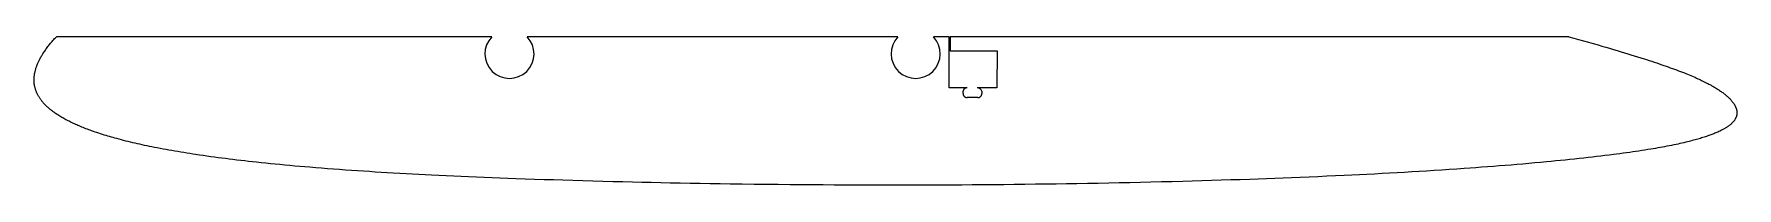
# Model space of a CAD drawing. Header units: millimetres. Extents: x 17 to 579, y 194 to 242.
import ezdxf

# ---------------------------------------------------------------- set-up
doc = ezdxf.new("R2010")
doc.units = ezdxf.units.MM
doc.layers.get('0').update_dxf_attribs({"true_color": 0xffffff})
doc.layers.add('Geometries', color=7, linetype='Continuous', true_color=0xffffff)

msp = doc.modelspace()

# ---------------------------------------------------------------- linework, layer by layer
msp.add_line((328.13, 225.58), (328.13, 225.58))
at = {"layer": 'Geometries', "linetype": 'Continuous', "lineweight": 0}
for p, q in [((168.02, 242.38), (24.41, 242.38)), ((302.02, 242.38), (179.72, 242.38)), ((318.96, 242.38), (313.72, 242.38)), ((318.96, 237.78), (318.96, 242.38)), ((319.22, 242.38), (319.22, 237.78)), ((523.34, 242.38), (319.22, 242.38)), ((318.94, 225.58), (318.96, 237.78)), ((319.22, 237.78), (334.7, 237.78)), ((334.7, 237.78), (334.68, 225.58)), ((324.83, 225.58), (318.94, 225.58)), ((334.68, 225.58), (328.13, 225.58)), ((323.49, 223.71), (323.5, 224.3)), ((328.38, 222.38), (324.82, 222.38)), ((329.71, 224.44), (329.71, 223.67))]:
    msp.add_line(p, q, dxfattribs=at)
at = {"layer": 'Geometries', "linetype": 'Continuous', "lineweight": 0, "flags": 128}
for points in [[(17.52, 231.52), (17.59, 231.77), (17.66, 232.01), (17.74, 232.25), (17.82, 232.5), (17.91, 232.74), (18, 232.97), (18.09, 233.2), (18.18, 233.43), (18.28, 233.67), (18.38, 233.9), (18.49, 234.13), (18.6, 234.36), (18.71, 234.59), (18.83, 234.82), (18.94, 235.05), (19.06, 235.28), (19.21, 235.54), (19.35, 235.8), (19.5, 236.06), (19.66, 236.31), (19.81, 236.57), (19.97, 236.82), (20.16, 237.12), (20.36, 237.41), (20.56, 237.7), (20.76, 237.99), (20.97, 238.28), (21.18, 238.57), (21.39, 238.86), (21.61, 239.14), (21.83, 239.43), (22.05, 239.7), (22.27, 239.97), (22.5, 240.25), (22.72, 240.51), (23, 240.83), (23.27, 241.15), (23.55, 241.46), (23.83, 241.77), (24.12, 242.07), (24.41, 242.38)], [(523.34, 242.38), (524.95, 241.94), (526.57, 241.49), (528.18, 241.05), (529.8, 240.6), (531.41, 240.14), (533.02, 239.69), (534.28, 239.32), (535.55, 238.96), (536.81, 238.59), (538.07, 238.22), (539.34, 237.85), (540.6, 237.47), (541.68, 237.15), (542.76, 236.82), (543.84, 236.49), (544.91, 236.16), (545.99, 235.82), (547.07, 235.48), (548.14, 235.14), (548.99, 234.87), (549.83, 234.6), (550.67, 234.32), (551.51, 234.05), (552.35, 233.77), (553.19, 233.48), (554.03, 233.2), (554.73, 232.96), (555.43, 232.71), (556.12, 232.47), (556.82, 232.22), (557.51, 231.97), (558.2, 231.72), (558.85, 231.48), (559.5, 231.23), (560.15, 230.99), (560.8, 230.74), (561.45, 230.48), (561.98, 230.27), (562.52, 230.05), (563.06, 229.83), (563.59, 229.61), (564.13, 229.38), (564.66, 229.16), (565.08, 228.97), (565.49, 228.79), (565.91, 228.6), (566.32, 228.42), (566.74, 228.23), (567.15, 228.03), (567.59, 227.82), (568.02, 227.61), (568.46, 227.39), (568.89, 227.17), (569.23, 227), (569.57, 226.82), (569.9, 226.64), (570.24, 226.45), (570.54, 226.29), (570.83, 226.12), (571.13, 225.95), (571.42, 225.77), (571.72, 225.6), (572.01, 225.42), (572.3, 225.24), (572.58, 225.05), (572.84, 224.89), (573.09, 224.72), (573.35, 224.54), (573.6, 224.37), (573.84, 224.19), (574.09, 224.01), (574.33, 223.83), (574.57, 223.65), (574.8, 223.46), (574.99, 223.31), (575.17, 223.16), (575.36, 223), (575.54, 222.85), (575.72, 222.69), (575.89, 222.53), (576.06, 222.36), (576.23, 222.2), (576.4, 222.03)], [(577.02, 213.83), (576.88, 213.7), (576.73, 213.57), (576.58, 213.44), (576.43, 213.32), (576.28, 213.2), (576.13, 213.08), (575.97, 212.97), (575.81, 212.85), (575.65, 212.74), (575.48, 212.63), (575.3, 212.52), (575.13, 212.41), (574.96, 212.3), (574.78, 212.2), (574.57, 212.08), (574.36, 211.96), (574.14, 211.84), (573.92, 211.73), (573.7, 211.61), (573.42, 211.47), (573.13, 211.33), (572.84, 211.2), (572.5, 211.05), (572.17, 210.9), (571.84, 210.76), (571.5, 210.62), (571.16, 210.48), (570.83, 210.35), (570.5, 210.22), (570.18, 210.1), (569.86, 209.99), (569.54, 209.87), (569.21, 209.76), (568.8, 209.62), (568.39, 209.48), (567.97, 209.35), (567.56, 209.22), (567.14, 209.09), (566.73, 208.96), (566.32, 208.84), (565.9, 208.72), (565.49, 208.61), (565, 208.47), (564.51, 208.34), (564.01, 208.21), (563.52, 208.08), (563.02, 207.96), (562.53, 207.84), (561.89, 207.68), (561.26, 207.54), (560.63, 207.39), (559.99, 207.25), (559.36, 207.11), (558.72, 206.97), (557.97, 206.82), (557.22, 206.66), (556.47, 206.52), (555.72, 206.37), (554.95, 206.22), (554.19, 206.08), (553.42, 205.94), (552.65, 205.81), (551.88, 205.67), (551.11, 205.54), (550.34, 205.41), (549.35, 205.25), (548.37, 205.09), (547.39, 204.94), (546.41, 204.79), (545.42, 204.64), (544.44, 204.5), (543.45, 204.36), (542.37, 204.21), (541.29, 204.06), (540.2, 203.91), (539.12, 203.77), (538.03, 203.63), (536.65, 203.45), (535.26, 203.28), (533.88, 203.12), (532.49, 202.95), (531.11, 202.79), (529.72, 202.63), (528.33, 202.48), (526.79, 202.31), (525.24, 202.15), (523.7, 201.99), (522.15, 201.83), (520.6, 201.67), (519.06, 201.52), (517.51, 201.37), (515.96, 201.22), (514.02, 201.04), (512.07, 200.87), (510.13, 200.69), (508.18, 200.53), (506.23, 200.36), (504.29, 200.2), (502.34, 200.04), (500.39, 199.89), (498.44, 199.74), (496.5, 199.59), (494.58, 199.44), (492.67, 199.3), (490.76, 199.17), (488.84, 199.03), (486.36, 198.86), (483.88, 198.69), (481.4, 198.53), (478.92, 198.37), (476.44, 198.22), (474, 198.07), (471.56, 197.93), (469.12, 197.78), (466.68, 197.65), (464.2, 197.51), (461.71, 197.37), (459.22, 197.24), (456.73, 197.11), (454.24, 196.99), (451.75, 196.87), (449.26, 196.75), (446.36, 196.61), (443.46, 196.48), (440.55, 196.35), (437.65, 196.23), (434.74, 196.11), (431.84, 195.99), (429.1, 195.88), (426.36, 195.78), (423.62, 195.68), (420.88, 195.58), (418.14, 195.48), (414.97, 195.37), (411.8, 195.27), (408.63, 195.17), (405.46, 195.07), (402.29, 194.98), (399.12, 194.88), (395.95, 194.8), (392.46, 194.71), (388.98, 194.62), (385.49, 194.53), (382, 194.45), (378.51, 194.37), (375.03, 194.3), (371.54, 194.23), (368.05, 194.17), (364.56, 194.1), (361.07, 194.04), (357.65, 193.99), (354.22, 193.94), (350.8, 193.89), (347.37, 193.85), (343.88, 193.8), (340.39, 193.77), (336.9, 193.73), (333.42, 193.7), (329.93, 193.67), (326.5, 193.64), (323.08, 193.62), (319.65, 193.6), (316.22, 193.59), (312.14, 193.57), (308.06, 193.56), (303.99, 193.56), (299.91, 193.56), (295.83, 193.56), (291.75, 193.57), (288.14, 193.58), (284.54, 193.59), (280.94, 193.61), (277.33, 193.63), (273.73, 193.65), (270.13, 193.68), (266.52, 193.71), (262.56, 193.75), (258.59, 193.79), (254.63, 193.84), (250.67, 193.89), (246.7, 193.94), (243.4, 193.99), (240.09, 194.04), (236.79, 194.1), (233.49, 194.16), (230.19, 194.22), (226.88, 194.28), (223.77, 194.34), (220.65, 194.41), (217.54, 194.48), (214.43, 194.55), (211.31, 194.63), (208.01, 194.71), (204.71, 194.8), (201.4, 194.89), (198.1, 194.98), (194.8, 195.07), (191.5, 195.17), (188.38, 195.27), (185.27, 195.37), (182.16, 195.48), (179.04, 195.58), (175.93, 195.69), (173.34, 195.79), (170.74, 195.89), (168.15, 195.99), (165.56, 196.09), (162.96, 196.2), (160.37, 196.3), (157.92, 196.41), (155.48, 196.52), (153.03, 196.63), (150.59, 196.75), (148.15, 196.87), (146.05, 196.97), (143.95, 197.08), (141.85, 197.19), (139.75, 197.3), (137.65, 197.42), (135.55, 197.54), (133.57, 197.65), (131.59, 197.77), (129.61, 197.89), (127.64, 198.02), (125.66, 198.15), (123.68, 198.28), (121.7, 198.41), (119.72, 198.55), (117.75, 198.69), (115.77, 198.84), (113.83, 198.98), (111.89, 199.13), (109.95, 199.29), (108.01, 199.45), (106.36, 199.58), (104.72, 199.72), (103.07, 199.87), (101.43, 200.02), (99.78, 200.17), (98.14, 200.32), (96.59, 200.47), (95.04, 200.63), (93.49, 200.78), (91.94, 200.95), (90.39, 201.11), (89.1, 201.25), (87.81, 201.39), (86.52, 201.54), (85.23, 201.69), (83.94, 201.84), (82.65, 201.99), (81.44, 202.14), (80.22, 202.3), (79.01, 202.45), (77.8, 202.61), (76.58, 202.77), (75.33, 202.94), (74.08, 203.12), (72.83, 203.29), (71.59, 203.48), (70.34, 203.66), (69.36, 203.81), (68.38, 203.96), (67.4, 204.12), (66.42, 204.27), (65.44, 204.43), (64.47, 204.6), (63.49, 204.76), (62.51, 204.93), (61.54, 205.1), (60.56, 205.28), (59.6, 205.46), (58.65, 205.64), (57.69, 205.82), (56.74, 206.01), (55.93, 206.17), (55.12, 206.34), (54.31, 206.5), (53.5, 206.67), (52.69, 206.85), (51.89, 207.03), (51.13, 207.2), (50.37, 207.37), (49.61, 207.54), (48.85, 207.72), (48.09, 207.91), (47.34, 208.09), (46.58, 208.28), (45.83, 208.48), (45.08, 208.68), (44.32, 208.88), (43.73, 209.04), (43.14, 209.2), (42.56, 209.37), (41.97, 209.54), (41.38, 209.71), (40.78, 209.89), (40.17, 210.07), (39.57, 210.26), (38.97, 210.45), (38.37, 210.65), (37.78, 210.84), (37.19, 211.04), (36.61, 211.24), (36.02, 211.45), (35.56, 211.61), (35.09, 211.78), (34.63, 211.96), (34.16, 212.13), (33.7, 212.31), (33.25, 212.49), (32.8, 212.67), (32.35, 212.86), (31.9, 213.05), (31.52, 213.21), (31.14, 213.37), (30.76, 213.54), (30.39, 213.71), (30.01, 213.88), (29.64, 214.06), (29.29, 214.23), (28.94, 214.4), (28.59, 214.57), (28.24, 214.75), (27.9, 214.93), (27.55, 215.11), (27.21, 215.29), (26.87, 215.48), (26.53, 215.67), (26.19, 215.87), (25.86, 216.06), (25.54, 216.26), (25.21, 216.46), (24.89, 216.67), (24.62, 216.84), (24.36, 217.01), (24.1, 217.19), (23.84, 217.37), (23.58, 217.55), (23.33, 217.74), (23.09, 217.92), (22.84, 218.11), (22.6, 218.3), (22.36, 218.5), (22.12, 218.69), (21.88, 218.9), (21.65, 219.1), (21.47, 219.26), (21.29, 219.43), (21.11, 219.6), (20.94, 219.77), (20.76, 219.94), (20.59, 220.12), (20.42, 220.3), (20.25, 220.48), (20.08, 220.66), (19.92, 220.85), (19.77, 221.03), (19.61, 221.22), (19.46, 221.41), (19.34, 221.57), (19.23, 221.72), (19.11, 221.88), (19, 222.04), (18.89, 222.2), (18.79, 222.36), (18.69, 222.52), (18.59, 222.69), (18.49, 222.85), (18.39, 223.02), (18.3, 223.2), (18.21, 223.37), (18.12, 223.55), (18.04, 223.73), (17.95, 223.91), (17.88, 224.09), (17.8, 224.27), (17.72, 224.46), (17.65, 224.66), (17.58, 224.85), (17.52, 225.05), (17.46, 225.24), (17.4, 225.44), (17.35, 225.64), (17.3, 225.84), (17.25, 226.04), (17.21, 226.24), (17.18, 226.45), (17.14, 226.65), (17.12, 226.84), (17.09, 227.04), (17.07, 227.23), (17.06, 227.42), (17.05, 227.62), (17.04, 227.82), (17.03, 228.03), (17.03, 228.23), (17.04, 228.44), (17.04, 228.65), (17.06, 228.85), (17.07, 229.05), (17.09, 229.24), (17.11, 229.43), (17.13, 229.63), (17.16, 229.82), (17.19, 230.04), (17.23, 230.25), (17.27, 230.46), (17.31, 230.68), (17.36, 230.89), (17.41, 231.1), (17.46, 231.31), (17.52, 231.52)], [(324.83, 225.58), (324.76, 225.58), (324.7, 225.57), (324.63, 225.57), (324.56, 225.55), (324.48, 225.54), (324.42, 225.52), (324.35, 225.49), (324.28, 225.47), (324.21, 225.44), (324.14, 225.4), (324.08, 225.36), (324.01, 225.32), (323.95, 225.27), (323.89, 225.22), (323.84, 225.17), (323.78, 225.11), (323.74, 225.06), (323.69, 225), (323.65, 224.93), (323.61, 224.87), (323.58, 224.8), (323.55, 224.74), (323.52, 224.67), (323.5, 224.61), (323.49, 224.54), (323.47, 224.48), (323.46, 224.42), (323.46, 224.36), (323.45, 224.3)], [(323.49, 223.71), (323.5, 223.65), (323.5, 223.58), (323.51, 223.51), (323.52, 223.44), (323.54, 223.38), (323.56, 223.31), (323.58, 223.24), (323.61, 223.18), (323.64, 223.11), (323.68, 223.04), (323.72, 222.98), (323.76, 222.92), (323.81, 222.86), (323.86, 222.8), (323.92, 222.75), (323.98, 222.7), (324.04, 222.65), (324.1, 222.61), (324.17, 222.57), (324.23, 222.53), (324.3, 222.5), (324.37, 222.47), (324.44, 222.45), (324.51, 222.43), (324.57, 222.41), (324.63, 222.4), (324.7, 222.39), (324.76, 222.38), (324.82, 222.38)], [(328.38, 222.38), (328.45, 222.38), (328.51, 222.39), (328.58, 222.4), (328.65, 222.41), (328.72, 222.43), (328.79, 222.45), (328.86, 222.47), (328.93, 222.5), (328.99, 222.53), (329.06, 222.57), (329.12, 222.61), (329.18, 222.65), (329.24, 222.7), (329.3, 222.75), (329.36, 222.8), (329.41, 222.86), (329.45, 222.92), (329.5, 222.98), (329.54, 223.04), (329.57, 223.11), (329.6, 223.17), (329.63, 223.24), (329.65, 223.31), (329.67, 223.37), (329.68, 223.43), (329.69, 223.49), (329.7, 223.56), (329.7, 223.62), (329.71, 223.67)], [(576.4, 222.03), (576.53, 221.9), (576.65, 221.76), (576.78, 221.63), (576.9, 221.49), (577.03, 221.35), (577.14, 221.21), (577.26, 221.07), (577.37, 220.92), (577.48, 220.78), (577.58, 220.65), (577.67, 220.51), (577.76, 220.38), (577.85, 220.24), (577.94, 220.1), (578.02, 219.96), (578.1, 219.82), (578.18, 219.67), (578.25, 219.54), (578.31, 219.41), (578.37, 219.28), (578.43, 219.14), (578.48, 219.01), (578.53, 218.87), (578.58, 218.74), (578.62, 218.6), (578.65, 218.46), (578.68, 218.35), (578.71, 218.24), (578.73, 218.13), (578.75, 218.01), (578.76, 217.9), (578.78, 217.79), (578.79, 217.68), (578.79, 217.56), (578.8, 217.45), (578.8, 217.33), (578.8, 217.21), (578.79, 217.09), (578.78, 216.96), (578.76, 216.84), (578.75, 216.72), (578.72, 216.61), (578.7, 216.5), (578.67, 216.39), (578.64, 216.27), (578.61, 216.17), (578.57, 216.04), (578.52, 215.92), (578.47, 215.8), (578.42, 215.69), (578.37, 215.57), (578.31, 215.46), (578.25, 215.35), (578.18, 215.24), (578.11, 215.11), (578.03, 214.99), (577.94, 214.87), (577.86, 214.75), (577.77, 214.63), (577.68, 214.52), (577.58, 214.41), (577.47, 214.29), (577.36, 214.17), (577.25, 214.05), (577.14, 213.94), (577.02, 213.83)]]:
    msp.add_lwpolyline(points, dxfattribs=at)
at = {"layer": 'Geometries', "linetype": 'Continuous', "lineweight": 0}
for centre, radius, start, end in [((173.87, 236.78), 8.1, 136.2623, 43.7377), ((307.87, 236.78), 8.1, 136.2623, 43.7377), ((328.15, 223.94), 1.64, 17.8183, 90.6051)]:
    msp.add_arc(centre, radius, start, end, dxfattribs=at)

doc.saveas('drawing.dxf')
